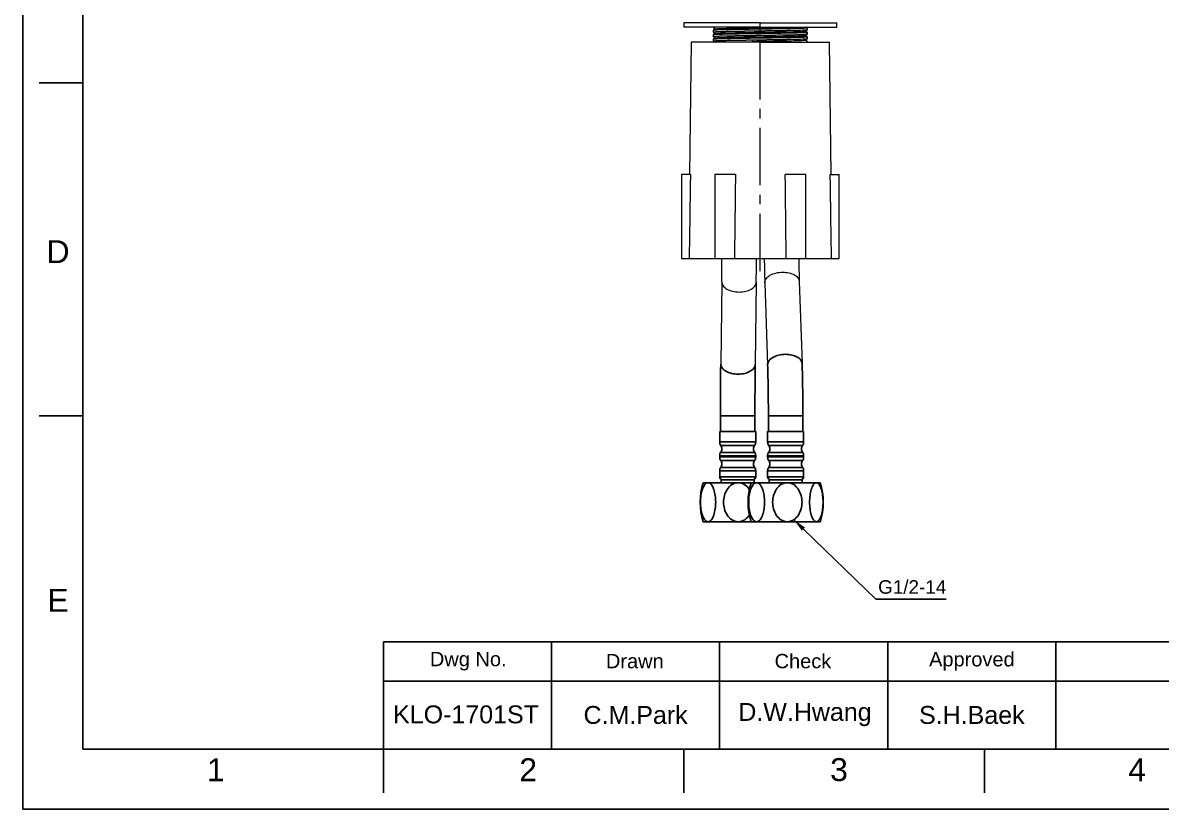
# Model space of a CAD drawing. Header units: millimetres. Extents: x 8809 to 9650, y -1874 to -1279.
# Drawn here: x 8808.9 to 9188.2, y -1873.7 to -1611.9 of the extents above; entities that cross this region are included whole.
import ezdxf

# ---------------------------------------------------------------- set-up
doc = ezdxf.new("R2010")
doc.units = ezdxf.units.MM
doc.linetypes.add('CENTER2', pattern=[28.575, 19.05, -3.175, 3.175, -3.175])
for name, color, linetype, lineweight in [('CENTER', 1, 'CENTER2', 15), ('DIM', 3, 'Continuous', 9), ('TEXT', 2, 'Continuous', 13)]:
    doc.layers.add(name, color=color, linetype=linetype, lineweight=lineweight)
doc.layers.add('FORM', color=7, linetype='Continuous')
doc.styles.get("Standard").update_dxf_attribs({"font": 'arial.ttf'})
doc.dimstyles.new('사본 ISO-25', dxfattribs={"dimtxt": 4, "dimasz": 4, "dimexe": 1.25, "dimexo": 0.625, "dimgap": 1.5, "dimtad": 1, "dimtih": 1, "dimtoh": 1, "dimdec": 1, "dimzin": 9, "dimdsep": 46, "dimtxsty": 'Standard', "dimcen": 2.5, "dimclrd": 3, "dimclre": 3, "dimclrt": 4, "dimadec": 0, "dimazin": 0, "dimtfac": 1, "dimtdec": 1, "dimtmove": 0, "dimatfit": 3, "dimfxl": 1, "dimarcsym": 0})

msp = doc.modelspace()

# ---------------------------------------------------------------- linework, layer by layer
at = {"linetype": 'Continuous', "lineweight": 18, "extrusion": (0, 1, 0)}
for p, q in [((9029.13, -1611.86), (9029.13, -1613.36)), ((9054.63, -1611.86), (9029.13, -1611.86)), ((9054.63, -1611.86), (9080.13, -1611.86)), ((9080.13, -1613.36), (9080.13, -1611.86)), ((9054.63, -1613.36), (9029.13, -1613.36)), ((9038.88, -1613.36), (9038.88, -1613.39)), ((9038.88, -1613.39), (9038.88, -1613.39)), ((9038.88, -1614.36), (9038.88, -1614.89)), ((9054.63, -1613.36), (9080.13, -1613.36)), ((9070.38, -1614.14), (9070.38, -1613.61)), ((9070.38, -1615.64), (9070.38, -1615.11)), ((9031.63, -1618.36), (9031.02, -1662.36)), ((9054.63, -1618.36), (9031.63, -1618.36)), ((9038.88, -1615.86), (9038.88, -1616.39)), ((9038.88, -1617.36), (9038.88, -1617.89)), ((9054.63, -1618.36), (9077.63, -1618.36)), ((9070.38, -1617.14), (9070.38, -1616.61)), ((9070.38, -1618.36), (9070.38, -1618.11)), ((9078.24, -1662.36), (9077.63, -1618.36)), ((9028.38, -1662.36), (9028.38, -1690.36)), ((9031.33, -1662.36), (9028.38, -1662.36)), ((9039.5, -1662.36), (9039.5, -1690.36)), ((9046.32, -1662.36), (9039.5, -1662.36)), ((9069.75, -1662.36), (9062.93, -1662.36)), ((9069.75, -1690.36), (9069.75, -1662.36)), ((9077.92, -1662.36), (9080.88, -1662.36)), ((9080.88, -1690.36), (9080.88, -1662.36))]:
    msp.add_line(p, q, dxfattribs=at)
at = {"linetype": 'Continuous', "lineweight": 18}
for p, q in [((9028.38, -1690.36), (9080.88, -1690.36)), ((9041.76, -1698.13), (9041.43, -1725.48)), ((9053.26, -1698.27), (9052.93, -1725.62)), ((9056.12, -1698.4), (9057.05, -1725.74)), ((9067.61, -1698.01), (9068.54, -1725.35))]:
    msp.add_line(p, q, dxfattribs=at)
at = {"lineweight": -3}
for p, q in [((9041.33, -1742.76), (9052.83, -1742.76)), ((9041.33, -1742.76), (9041.33, -1747.99)), ((9052.83, -1742.76), (9052.83, -1747.99)), ((9057.31, -1742.76), (9068.81, -1742.76)), ((9057.31, -1742.76), (9057.31, -1747.99)), ((9068.81, -1742.76), (9068.81, -1747.99)), ((9041.08, -1747.99), (9053.08, -1747.99)), ((9041.08, -1747.99), (9041.08, -1751.43)), ((9053.08, -1747.99), (9053.08, -1751.43)), ((9057.06, -1747.99), (9069.06, -1747.99)), ((9057.06, -1747.99), (9057.06, -1751.43)), ((9069.06, -1747.99), (9069.06, -1751.43)), ((9053.08, -1751.43), (9041.08, -1751.43)), ((9069.06, -1751.43), (9057.06, -1751.43)), ((9041.08, -1756.05), (9053.08, -1756.05)), ((9041.08, -1756.05), (9041.08, -1756.43)), ((9052.71, -1752.6), (9041.46, -1752.6)), ((9041.46, -1754.89), (9052.71, -1754.89)), ((9053.08, -1756.05), (9053.08, -1756.43)), ((9057.06, -1756.05), (9069.06, -1756.05)), ((9057.06, -1756.05), (9057.06, -1756.43)), ((9068.69, -1752.6), (9057.44, -1752.6)), ((9057.44, -1754.89), (9068.69, -1754.89)), ((9069.06, -1756.05), (9069.06, -1756.43)), ((9053.08, -1756.43), (9041.08, -1756.43)), ((9052.71, -1757.6), (9041.46, -1757.6)), ((9041.46, -1759.89), (9052.71, -1759.89)), ((9069.06, -1756.43), (9057.06, -1756.43)), ((9068.69, -1757.6), (9057.44, -1757.6)), ((9057.44, -1759.89), (9068.69, -1759.89)), ((9041.08, -1761.05), (9053.08, -1761.05)), ((9041.08, -1761.05), (9041.08, -1762.99)), ((9053.08, -1762.99), (9041.08, -1762.99)), ((9053.08, -1761.05), (9053.08, -1762.99)), ((9057.06, -1761.05), (9069.06, -1761.05)), ((9057.06, -1761.05), (9057.06, -1762.99)), ((9069.06, -1762.99), (9057.06, -1762.99)), ((9069.06, -1761.05), (9069.06, -1762.99)), ((9035.58, -1764.99), (9074.56, -1764.99)), ((9041.58, -1763.99), (9052.58, -1763.99)), ((9041.58, -1763.99), (9041.58, -1764.99)), ((9052.58, -1763.99), (9052.58, -1764.99)), ((9057.56, -1763.99), (9068.56, -1763.99)), ((9057.56, -1763.99), (9057.56, -1764.99)), ((9068.56, -1763.99), (9068.56, -1764.99)), ((9074.56, -1777.99), (9035.58, -1777.99))]:
    msp.add_line(p, q, dxfattribs=at)
at = {"linetype": 'Continuous', "lineweight": 18}
for centre, radius, start, end in [((7773.62, -1683.24), 1268.23, 359.32714, 359.67842), ((7771.4, -1683.22), 1281.95, 359.3272, 359.681), ((9517.56, -1683.19), 461.69, 180.8884, 181.8869), ((9515.34, -1683.25), 447.97, 180.9086, 181.8873)]:
    msp.add_arc(centre, radius, start, end, dxfattribs=at)
at = {"lineweight": -3}
for centre, radius, start, end in [((10432.03, -1741.71), 1390.7, 179.33118, 180.043), ((10432.17, -1741.71), 1379.34, 179.33143, 180.04331), ((9043.08, -1751.43), 2, 180, 215.6591), ((9051.08, -1751.43), 2, 324.3409, 0), ((9059.06, -1751.43), 2, 180, 215.6591), ((9067.06, -1751.43), 2, 324.3409, 0), ((9043.08, -1756.05), 2, 144.3409, 180), ((9039.83, -1753.76), 2, 0.59, 35.6591), ((9039.83, -1753.72), 2, 324.3409, 359.41), ((9054.33, -1753.76), 2, 144.3409, 179.41), ((9054.33, -1753.72), 2, 180.59, 215.6591), ((9051.08, -1756.05), 2, 0, 35.6591), ((9059.06, -1756.05), 2, 144.3409, 180), ((9055.81, -1753.76), 2, 0.59, 35.6591), ((9055.81, -1753.72), 2, 324.3409, 359.41), ((9070.31, -1753.76), 2, 144.3409, 179.41), ((9070.31, -1753.72), 2, 180.59, 215.6591), ((9067.06, -1756.05), 2, 0, 35.6591), ((9043.08, -1756.43), 2, 180, 215.6591), ((9043.08, -1761.05), 2, 144.3409, 180), ((9039.83, -1758.76), 2, 0.59, 35.6591), ((9039.83, -1758.72), 2, 324.3409, 359.41), ((9054.33, -1758.76), 2, 144.3409, 179.41), ((9054.33, -1758.72), 2, 180.59, 215.6591), ((9051.08, -1756.43), 2, 324.3409, 0), ((9051.08, -1761.05), 2, 0, 35.6591), ((9059.06, -1756.43), 2, 180, 215.6591), ((9059.06, -1761.05), 2, 144.3409, 180), ((9055.81, -1758.76), 2, 0.59, 35.6591), ((9055.81, -1758.72), 2, 324.3409, 359.41), ((9070.31, -1758.76), 2, 144.3409, 179.41), ((9070.31, -1758.72), 2, 180.59, 215.6591), ((9067.06, -1756.43), 2, 324.3409, 0), ((9067.06, -1761.05), 2, 0, 35.6591), ((9042.08, -1762.99), 1, 180, 270), ((9052.08, -1762.99), 1, 270, 0), ((9058.06, -1762.99), 1, 180, 270), ((9068.06, -1762.99), 1, 270, 0), ((9056.21, -1771.49), 21.63, 162.5077, 197.4923), ((9072.19, -1771.49), 21.63, 162.5077, 197.4923), ((9053.94, -1771.49), 21.63, 342.5077, 17.4923)]:
    msp.add_arc(centre, radius, start, end, dxfattribs=at)
at = {"linetype": 'Continuous', "lineweight": 18}
for points, degree in [([(9038.88, -1613.39), (9039.29, -1613.63), (9039.71, -1613.87)], 2), ([(9039.72, -1613.86), (9039.3, -1614.11), (9038.88, -1614.35)], 2), ([(9038.88, -1614.89), (9039.29, -1615.13), (9039.71, -1615.37)], 2), ([(9039.72, -1615.36), (9039.3, -1615.61), (9038.88, -1615.85)], 2), ([(9069.53, -1614.63), (9069.96, -1614.38), (9070.38, -1614.14)], 2), ([(9069.53, -1616.13), (9069.96, -1615.88), (9070.38, -1615.64)], 2), ([(9070.38, -1615.1), (9069.96, -1614.86), (9069.54, -1614.62)], 2), ([(9070.38, -1613.6), (9070.16, -1613.48), (9069.95, -1613.36)], 2), ([(9038.88, -1616.39), (9039.29, -1616.63), (9039.71, -1616.87)], 2), ([(9039.72, -1616.86), (9039.3, -1617.11), (9038.88, -1617.35)], 2), ([(9038.88, -1617.89), (9039.29, -1618.13), (9039.71, -1618.37)], 2), ([(9069.53, -1617.63), (9069.95, -1617.38), (9070.38, -1617.14)], 2), ([(9070.38, -1616.6), (9069.96, -1616.36), (9069.54, -1616.12)], 2), ([(9070.38, -1618.1), (9069.96, -1617.86), (9069.54, -1617.62)], 2), ([(9031.33, -1662.36), (9031.28, -1665.69), (9031.19, -1672.22), (9031.05, -1681.52), (9030.96, -1687.46), (9030.92, -1690.36)], 3), ([(9046.32, -1662.36), (9046.29, -1665.69), (9046.22, -1672.22), (9046.11, -1681.52), (9046.03, -1687.46), (9046, -1690.36)], 3), ([(9063.26, -1690.36), (9063.22, -1687.46), (9063.15, -1681.52), (9063.04, -1672.22), (9062.97, -1665.7), (9062.93, -1662.36)], 3), ([(9078.34, -1690.36), (9078.29, -1687.46), (9078.2, -1681.52), (9078.07, -1672.22), (9077.97, -1665.7), (9077.92, -1662.36)], 3)]:
    msp.add_open_spline(points, degree=degree, dxfattribs=at)
for points, knots in [([(9054.63, -1613.98), (9054.11, -1613.99), (9053.59, -1614), (9052.81, -1614.01), (9052.56, -1614.01), (9052.17, -1614.02), (9052.04, -1614.02), (9051.79, -1614.02), (9051.66, -1614.03), (9051.03, -1614.04), (9050.53, -1614.04), (9049.54, -1614.06), (9049.06, -1614.07), (9048.35, -1614.08), (9048.11, -1614.08), (9047.76, -1614.09), (9047.64, -1614.09), (9047.41, -1614.09), (9047.29, -1614.1), (9046.72, -1614.11), (9046.28, -1614.11), (9045.43, -1614.13), (9045.02, -1614.14), (9044.23, -1614.15), (9043.84, -1614.16), (9043.43, -1614.17), (9043.39, -1614.17), (9043.3, -1614.17), (9043.16, -1614.17), (9042.85, -1614.18), (9042.6, -1614.19), (9042.11, -1614.2), (9041.81, -1614.21), (9041.24, -1614.22), (9040.97, -1614.23), (9040.67, -1614.24), (9040.61, -1614.24), (9040.49, -1614.25), (9040.44, -1614.25), (9040.27, -1614.25), (9040.17, -1614.26), (9039.87, -1614.27), (9039.7, -1614.28), (9039.4, -1614.29), (9039.28, -1614.3), (9039.13, -1614.31), (9039.08, -1614.32), (9039.03, -1614.32), (9039, -1614.33), (9038.98, -1614.33), (9038.96, -1614.33), (9038.96, -1614.33), (9038.9, -1614.34), (9038.88, -1614.35), (9038.88, -1614.35)], [0, 0, 0, 0, 0.062537, 0.062537, 0.093806, 0.093806, 0.10944, 0.10944, 0.125074, 0.125074, 0.187611, 0.187611, 0.250148, 0.250148, 0.281417, 0.281417, 0.297051, 0.297051, 0.312686, 0.312686, 0.375223, 0.375223, 0.43776, 0.43776, 0.500297, 0.500297, 0.508114, 0.508114, 0.515931, 0.531565, 0.562834, 0.562834, 0.625371, 0.625371, 0.687908, 0.687908, 0.703543, 0.703543, 0.719177, 0.719177, 0.750445, 0.750445, 0.812982, 0.812982, 0.87552, 0.87552, 0.906788, 0.906788, 0.922422, 0.93024, 0.93024, 0.938057, 0.938057, 1, 1, 1, 1]), ([(9038.88, -1614.89), (9038.88, -1614.89), (9038.88, -1614.89), (9038.88, -1614.88), (9038.9, -1614.87), (9039, -1614.85), (9039.08, -1614.85), (9039.21, -1614.84), (9039.23, -1614.84), (9039.29, -1614.83), (9039.32, -1614.83), (9039.42, -1614.82), (9039.48, -1614.82), (9039.71, -1614.81), (9040.06, -1614.79), (9040.5, -1614.78), (9040.86, -1614.76), (9040.99, -1614.76), (9041.19, -1614.76), (9041.25, -1614.75), (9041.36, -1614.75), (9041.39, -1614.75), (9041.46, -1614.75), (9041.79, -1614.74), (9042.13, -1614.73), (9042.78, -1614.71), (9043.13, -1614.71), (9043.85, -1614.69), (9044.24, -1614.68), (9044.74, -1614.67), (9044.84, -1614.67), (9045.04, -1614.67), (9045.35, -1614.66), (9045.67, -1614.66), (9046.31, -1614.64), (9047.19, -1614.63), (9048.12, -1614.61), (9048.83, -1614.6), (9049.07, -1614.6), (9049.38, -1614.59), (9049.44, -1614.59), (9049.56, -1614.59), (9049.63, -1614.59), (9049.81, -1614.58), (9049.93, -1614.58), (9050.55, -1614.57), (9051.05, -1614.57), (9052.06, -1614.55), (9052.57, -1614.54), (9053.59, -1614.53), (9054.11, -1614.52), (9054.63, -1614.51)], [0, 0, 0, 0, 0.000562, 0.000562, 0.063027, 0.063027, 0.125492, 0.125492, 0.141108, 0.141108, 0.156724, 0.156724, 0.187957, 0.187957, 0.250422, 0.312886, 0.312886, 0.344119, 0.344119, 0.359735, 0.359735, 0.367543, 0.367543, 0.375351, 0.437816, 0.437816, 0.500281, 0.500281, 0.562746, 0.562746, 0.578362, 0.578362, 0.593978, 0.625211, 0.625211, 0.687676, 0.750141, 0.750141, 0.781373, 0.781373, 0.789181, 0.789181, 0.796989, 0.796989, 0.812605, 0.812605, 0.87507, 0.87507, 0.937535, 0.937535, 1, 1, 1, 1]), ([(9054.63, -1615.48), (9054.11, -1615.49), (9053.59, -1615.5), (9052.81, -1615.51), (9052.56, -1615.51), (9052.17, -1615.52), (9052.04, -1615.52), (9051.79, -1615.52), (9051.66, -1615.53), (9051.03, -1615.54), (9050.03, -1615.55), (9049.06, -1615.57), (9048.35, -1615.58), (9048.11, -1615.58), (9047.76, -1615.59), (9047.64, -1615.59), (9047.41, -1615.59), (9047.29, -1615.6), (9046.72, -1615.61), (9046.28, -1615.61), (9045.43, -1615.63), (9045.02, -1615.64), (9044.23, -1615.65), (9043.84, -1615.66), (9043.43, -1615.67), (9043.39, -1615.67), (9043.3, -1615.67), (9043.16, -1615.68), (9042.85, -1615.68), (9042.6, -1615.69), (9042.11, -1615.7), (9041.81, -1615.71), (9041.24, -1615.72), (9040.97, -1615.73), (9040.67, -1615.74), (9040.61, -1615.74), (9040.49, -1615.75), (9040.44, -1615.75), (9040.27, -1615.75), (9040.17, -1615.76), (9039.87, -1615.77), (9039.7, -1615.78), (9039.4, -1615.79), (9039.28, -1615.8), (9039.13, -1615.81), (9039.08, -1615.82), (9039.03, -1615.82), (9039, -1615.82), (9038.98, -1615.83), (9038.96, -1615.83), (9038.96, -1615.83), (9038.9, -1615.84), (9038.88, -1615.85), (9038.88, -1615.86)], [0, 0, 0, 0, 0.062535, 0.062535, 0.093803, 0.093803, 0.109437, 0.109437, 0.125071, 0.125071, 0.187606, 0.250141, 0.250141, 0.281409, 0.281409, 0.297042, 0.297042, 0.312676, 0.312676, 0.375212, 0.375212, 0.437747, 0.437747, 0.500282, 0.500282, 0.508099, 0.508099, 0.515916, 0.53155, 0.562817, 0.562817, 0.625353, 0.625353, 0.687888, 0.687888, 0.703522, 0.703522, 0.719155, 0.719155, 0.750423, 0.750423, 0.812958, 0.812958, 0.875494, 0.875494, 0.906761, 0.906761, 0.922395, 0.930212, 0.930212, 0.938029, 0.938029, 1, 1, 1, 1]), ([(9039.72, -1613.86), (9039.77, -1613.83), (9040.64, -1613.77), (9044.14, -1613.68), (9049.44, -1613.58), (9055.59, -1613.48), (9060.15, -1613.41), (9062.4, -1613.36), (9062.88, -1613.36)], [0, 0, 0, 0, 0.179862, 0.37132, 0.562779, 0.754237, 0.945695, 1, 1, 1, 1]), ([(9039.72, -1615.36), (9039.74, -1615.35), (9040, -1615.31), (9041.75, -1615.23), (9046.1, -1615.14), (9051.86, -1615.04), (9058.07, -1614.94), (9063.71, -1614.84), (9067.87, -1614.75), (9069.34, -1614.67), (9069.52, -1614.63), (9069.53, -1614.63)], [0, 0, 0, 0, 0.044715, 0.176829, 0.308943, 0.441057, 0.573171, 0.705285, 0.837399, 0.969513, 1, 1, 1, 1]), ([(9070.38, -1613.61), (9070.38, -1613.61), (9070.38, -1613.61), (9070.38, -1613.61), (9070.35, -1613.62), (9070.25, -1613.64), (9070.17, -1613.64), (9070.05, -1613.65), (9070.02, -1613.66), (9069.96, -1613.66), (9069.93, -1613.66), (9069.84, -1613.67), (9069.77, -1613.67), (9069.55, -1613.68), (9069.2, -1613.7), (9068.76, -1613.72), (9068.4, -1613.73), (9068.27, -1613.73), (9068.07, -1613.74), (9068, -1613.74), (9067.9, -1613.74), (9067.86, -1613.74), (9067.79, -1613.74), (9067.47, -1613.75), (9067.12, -1613.76), (9066.47, -1613.78), (9066.13, -1613.78), (9065.4, -1613.8), (9065.02, -1613.81), (9064.52, -1613.82), (9064.42, -1613.82), (9064.21, -1613.82), (9063.9, -1613.83), (9063.59, -1613.84), (9062.94, -1613.85), (9062.5, -1613.86), (9061.6, -1613.87), (9061.13, -1613.88), (9060.42, -1613.89), (9060.18, -1613.89), (9059.87, -1613.9), (9059.81, -1613.9), (9059.69, -1613.9), (9059.63, -1613.9), (9059.44, -1613.91), (9059.32, -1613.91), (9058.7, -1613.92), (9058.2, -1613.93), (9057.19, -1613.94), (9056.69, -1613.95), (9055.66, -1613.96), (9055.15, -1613.97), (9054.63, -1613.98)], [0, 0, 0, 0, 0.000561, 0.000561, 0.063026, 0.063026, 0.125491, 0.125491, 0.141107, 0.141107, 0.156723, 0.156723, 0.187956, 0.187956, 0.250421, 0.312886, 0.312886, 0.344118, 0.344118, 0.359734, 0.359734, 0.367543, 0.367543, 0.375351, 0.437816, 0.437816, 0.500281, 0.500281, 0.562746, 0.562746, 0.578362, 0.578362, 0.593978, 0.62521, 0.62521, 0.687675, 0.687675, 0.75014, 0.75014, 0.781373, 0.781373, 0.789181, 0.789181, 0.796989, 0.796989, 0.812605, 0.812605, 0.87507, 0.87507, 0.937535, 0.937535, 1, 1, 1, 1]), ([(9054.63, -1614.51), (9055.15, -1614.5), (9055.67, -1614.49), (9056.44, -1614.48), (9056.7, -1614.48), (9057.08, -1614.47), (9057.21, -1614.47), (9057.47, -1614.47), (9057.59, -1614.47), (9058.23, -1614.46), (9058.73, -1614.45), (9059.71, -1614.43), (9060.19, -1614.42), (9060.91, -1614.41), (9061.15, -1614.41), (9061.5, -1614.4), (9061.61, -1614.4), (9061.85, -1614.4), (9061.96, -1614.39), (9062.53, -1614.39), (9062.97, -1614.38), (9063.82, -1614.36), (9064.23, -1614.35), (9065.03, -1614.34), (9065.41, -1614.33), (9065.82, -1614.32), (9065.87, -1614.32), (9065.96, -1614.32), (9066.09, -1614.32), (9066.4, -1614.31), (9066.65, -1614.3), (9067.14, -1614.29), (9067.45, -1614.28), (9068.02, -1614.27), (9068.28, -1614.26), (9068.58, -1614.25), (9068.64, -1614.25), (9068.76, -1614.25), (9068.82, -1614.24), (9068.98, -1614.24), (9069.09, -1614.23), (9069.38, -1614.22), (9069.56, -1614.21), (9069.85, -1614.2), (9069.98, -1614.19), (9070.13, -1614.18), (9070.17, -1614.17), (9070.23, -1614.17), (9070.25, -1614.17), (9070.28, -1614.16), (9070.29, -1614.16), (9070.3, -1614.16), (9070.35, -1614.15), (9070.38, -1614.14), (9070.38, -1614.14)], [0, 0, 0, 0, 0.062535, 0.062535, 0.093803, 0.093803, 0.109436, 0.109436, 0.12507, 0.12507, 0.187605, 0.187605, 0.25014, 0.25014, 0.281408, 0.281408, 0.297042, 0.297042, 0.312676, 0.312676, 0.375211, 0.375211, 0.437746, 0.437746, 0.500281, 0.500281, 0.508098, 0.508098, 0.515915, 0.531549, 0.562816, 0.562816, 0.625351, 0.625351, 0.687886, 0.687886, 0.70352, 0.70352, 0.719154, 0.719154, 0.750421, 0.750421, 0.812957, 0.812957, 0.875492, 0.875492, 0.906759, 0.906759, 0.922393, 0.93021, 0.93021, 0.938027, 0.938027, 1, 1, 1, 1]), ([(9070.38, -1615.11), (9070.38, -1615.11), (9070.38, -1615.11), (9070.38, -1615.11), (9070.35, -1615.12), (9070.25, -1615.14), (9070.17, -1615.14), (9070.05, -1615.15), (9070.02, -1615.16), (9069.96, -1615.16), (9069.93, -1615.16), (9069.84, -1615.17), (9069.77, -1615.17), (9069.55, -1615.18), (9069.2, -1615.2), (9068.76, -1615.21), (9068.4, -1615.23), (9068.27, -1615.23), (9068.07, -1615.24), (9068, -1615.24), (9067.9, -1615.24), (9067.86, -1615.24), (9067.79, -1615.24), (9067.47, -1615.25), (9067.12, -1615.26), (9066.47, -1615.28), (9066.13, -1615.29), (9065.4, -1615.3), (9065.02, -1615.31), (9064.52, -1615.32), (9064.42, -1615.32), (9064.21, -1615.32), (9064.11, -1615.33), (9063.8, -1615.33), (9063.59, -1615.34), (9062.94, -1615.35), (9062.06, -1615.36), (9061.13, -1615.38), (9060.42, -1615.39), (9060.18, -1615.39), (9059.87, -1615.4), (9059.81, -1615.4), (9059.69, -1615.4), (9059.63, -1615.4), (9059.44, -1615.41), (9059.32, -1615.41), (9058.7, -1615.42), (9058.2, -1615.43), (9057.19, -1615.44), (9056.69, -1615.45), (9055.66, -1615.46), (9055.15, -1615.47), (9054.63, -1615.48)], [0, 0, 0, 0, 0.000562, 0.000562, 0.063027, 0.063027, 0.125492, 0.125492, 0.141108, 0.141108, 0.156724, 0.156724, 0.187957, 0.187957, 0.250421, 0.312886, 0.312886, 0.344119, 0.344119, 0.359735, 0.359735, 0.367543, 0.367543, 0.375351, 0.437816, 0.437816, 0.500281, 0.500281, 0.562746, 0.562746, 0.578362, 0.578362, 0.593978, 0.593978, 0.625211, 0.625211, 0.687676, 0.75014, 0.75014, 0.781373, 0.781373, 0.789181, 0.789181, 0.796989, 0.796989, 0.812605, 0.812605, 0.87507, 0.87507, 0.937535, 0.937535, 1, 1, 1, 1]), ([(9054.63, -1616.01), (9055.15, -1616), (9055.67, -1616), (9056.44, -1615.98), (9056.7, -1615.98), (9057.08, -1615.97), (9057.21, -1615.97), (9057.47, -1615.97), (9057.59, -1615.97), (9058.23, -1615.96), (9059.23, -1615.94), (9060.19, -1615.92), (9060.91, -1615.91), (9061.15, -1615.91), (9061.5, -1615.9), (9061.61, -1615.9), (9061.85, -1615.9), (9061.96, -1615.9), (9062.53, -1615.89), (9062.97, -1615.88), (9063.82, -1615.86), (9064.23, -1615.85), (9065.03, -1615.84), (9065.41, -1615.83), (9065.82, -1615.82), (9065.87, -1615.82), (9065.96, -1615.82), (9066.09, -1615.82), (9066.4, -1615.81), (9066.65, -1615.8), (9067.14, -1615.79), (9067.45, -1615.78), (9068.02, -1615.77), (9068.28, -1615.76), (9068.58, -1615.75), (9068.64, -1615.75), (9068.76, -1615.74), (9068.82, -1615.74), (9068.98, -1615.74), (9069.09, -1615.73), (9069.38, -1615.72), (9069.56, -1615.71), (9069.85, -1615.7), (9069.98, -1615.69), (9070.13, -1615.68), (9070.17, -1615.67), (9070.23, -1615.67), (9070.25, -1615.67), (9070.28, -1615.66), (9070.29, -1615.66), (9070.3, -1615.66), (9070.35, -1615.65), (9070.38, -1615.64), (9070.38, -1615.64)], [0, 0, 0, 0, 0.062537, 0.062537, 0.093806, 0.093806, 0.10944, 0.10944, 0.125074, 0.125074, 0.187611, 0.250149, 0.250149, 0.281417, 0.281417, 0.297051, 0.297051, 0.312686, 0.312686, 0.375223, 0.375223, 0.43776, 0.43776, 0.500297, 0.500297, 0.508114, 0.508114, 0.515931, 0.531566, 0.562834, 0.562834, 0.625371, 0.625371, 0.687908, 0.687908, 0.703543, 0.703543, 0.719177, 0.719177, 0.750446, 0.750446, 0.812983, 0.812983, 0.87552, 0.87552, 0.906788, 0.906788, 0.922423, 0.93024, 0.93024, 0.938057, 0.938057, 1, 1, 1, 1]), ([(9038.88, -1616.39), (9038.88, -1616.39), (9038.88, -1616.39), (9038.88, -1616.38), (9038.9, -1616.37), (9039, -1616.35), (9039.08, -1616.35), (9039.21, -1616.34), (9039.23, -1616.33), (9039.29, -1616.33), (9039.32, -1616.33), (9039.42, -1616.32), (9039.48, -1616.32), (9039.71, -1616.31), (9039.88, -1616.3), (9040.28, -1616.28), (9040.5, -1616.28), (9040.86, -1616.26), (9040.99, -1616.26), (9041.19, -1616.25), (9041.25, -1616.25), (9041.36, -1616.25), (9041.39, -1616.25), (9041.46, -1616.25), (9041.79, -1616.24), (9042.13, -1616.23), (9042.78, -1616.21), (9043.13, -1616.21), (9043.85, -1616.19), (9044.24, -1616.18), (9044.74, -1616.17), (9044.84, -1616.17), (9045.04, -1616.17), (9045.35, -1616.16), (9045.67, -1616.15), (9046.31, -1616.14), (9046.75, -1616.14), (9047.66, -1616.12), (9048.12, -1616.11), (9048.83, -1616.1), (9049.07, -1616.1), (9049.38, -1616.09), (9049.44, -1616.09), (9049.56, -1616.09), (9049.63, -1616.09), (9049.81, -1616.08), (9049.93, -1616.08), (9050.55, -1616.07), (9051.05, -1616.07), (9052.06, -1616.05), (9052.57, -1616.04), (9053.59, -1616.03), (9054.11, -1616.02), (9054.63, -1616.01)], [0, 0, 0, 0, 0.000563, 0.000563, 0.063028, 0.063028, 0.125493, 0.125493, 0.141109, 0.141109, 0.156725, 0.156725, 0.187958, 0.187958, 0.250422, 0.250422, 0.312887, 0.312887, 0.34412, 0.34412, 0.359736, 0.359736, 0.367544, 0.367544, 0.375352, 0.437817, 0.437817, 0.500282, 0.500282, 0.562746, 0.562746, 0.578363, 0.578363, 0.593979, 0.625211, 0.625211, 0.687676, 0.687676, 0.750141, 0.750141, 0.781373, 0.781373, 0.789181, 0.789181, 0.796989, 0.796989, 0.812606, 0.812606, 0.87507, 0.87507, 0.937535, 0.937535, 1, 1, 1, 1]), ([(9054.63, -1616.98), (9054.11, -1616.99), (9053.59, -1617), (9052.81, -1617.01), (9052.56, -1617.01), (9052.17, -1617.02), (9052.04, -1617.02), (9051.79, -1617.02), (9051.66, -1617.03), (9051.03, -1617.04), (9050.03, -1617.05), (9049.06, -1617.07), (9048.35, -1617.08), (9048.11, -1617.08), (9047.76, -1617.09), (9047.64, -1617.09), (9047.41, -1617.09), (9047.29, -1617.1), (9046.72, -1617.11), (9046.28, -1617.11), (9045.43, -1617.13), (9045.02, -1617.14), (9044.23, -1617.15), (9043.84, -1617.16), (9043.43, -1617.17), (9043.39, -1617.17), (9043.3, -1617.17), (9043.16, -1617.17), (9043.03, -1617.18), (9042.77, -1617.18), (9042.6, -1617.19), (9042.11, -1617.2), (9041.81, -1617.21), (9041.24, -1617.22), (9040.97, -1617.23), (9040.67, -1617.24), (9040.61, -1617.24), (9040.49, -1617.25), (9040.44, -1617.25), (9040.27, -1617.25), (9040.17, -1617.26), (9039.87, -1617.27), (9039.7, -1617.28), (9039.4, -1617.29), (9039.28, -1617.3), (9039.13, -1617.31), (9039.08, -1617.32), (9039.03, -1617.32), (9039, -1617.33), (9038.98, -1617.33), (9038.96, -1617.33), (9038.96, -1617.33), (9038.9, -1617.34), (9038.88, -1617.35), (9038.88, -1617.36)], [0, 0, 0, 0, 0.062537, 0.062537, 0.093806, 0.093806, 0.10944, 0.10944, 0.125074, 0.125074, 0.187611, 0.250148, 0.250148, 0.281417, 0.281417, 0.297051, 0.297051, 0.312685, 0.312685, 0.375223, 0.375223, 0.43776, 0.43776, 0.500297, 0.500297, 0.508114, 0.508114, 0.515931, 0.531565, 0.531565, 0.562834, 0.562834, 0.625371, 0.625371, 0.687908, 0.687908, 0.703542, 0.703542, 0.719177, 0.719177, 0.750445, 0.750445, 0.812982, 0.812982, 0.875519, 0.875519, 0.906788, 0.906788, 0.922422, 0.930239, 0.930239, 0.938056, 0.938056, 1, 1, 1, 1]), ([(9038.88, -1617.89), (9038.88, -1617.89), (9038.88, -1617.88), (9038.88, -1617.88), (9038.91, -1617.87), (9039.01, -1617.85), (9039.08, -1617.85), (9039.2, -1617.84), (9039.24, -1617.83), (9039.28, -1617.83), (9039.31, -1617.83), (9039.32, -1617.83), (9039.39, -1617.82), (9039.46, -1617.82), (9039.67, -1617.81), (9039.83, -1617.8), (9040.19, -1617.79), (9040.39, -1617.78), (9040.83, -1617.77), (9041.07, -1617.76), (9041.37, -1617.75), (9041.4, -1617.75), (9041.47, -1617.75), (9041.57, -1617.74), (9041.81, -1617.74), (9042.03, -1617.73), (9042.48, -1617.72), (9043.11, -1617.71), (9043.8, -1617.69), (9044.35, -1617.68), (9044.54, -1617.68), (9044.78, -1617.67), (9044.83, -1617.67), (9044.92, -1617.67), (9044.97, -1617.67), (9045.12, -1617.67), (9045.21, -1617.66), (9045.71, -1617.65), (9046.11, -1617.65), (9046.95, -1617.63), (9047.37, -1617.62), (9048.25, -1617.61), (9048.7, -1617.6), (9049.27, -1617.59), (9049.39, -1617.59), (9049.56, -1617.59), (9049.62, -1617.59), (9049.74, -1617.59), (9050.03, -1617.58), (9050.32, -1617.58), (9051.04, -1617.57), (9051.52, -1617.56), (9052, -1617.55)], [0, 0, 0, 0, 0.00682, 0.00682, 0.073032, 0.073032, 0.139244, 0.139244, 0.155797, 0.164074, 0.164074, 0.17235, 0.17235, 0.205456, 0.205456, 0.271668, 0.271668, 0.33788, 0.33788, 0.404092, 0.404092, 0.412369, 0.412369, 0.420645, 0.437198, 0.470304, 0.470304, 0.536516, 0.602728, 0.602728, 0.635834, 0.635834, 0.644111, 0.644111, 0.652387, 0.652387, 0.66894, 0.66894, 0.735152, 0.735152, 0.801364, 0.801364, 0.867576, 0.867576, 0.884129, 0.884129, 0.892406, 0.892406, 0.900682, 0.933788, 0.933788, 1, 1, 1, 1]), ([(9039.72, -1616.86), (9039.76, -1616.84), (9040.39, -1616.78), (9043.28, -1616.69), (9048.3, -1616.6), (9054.36, -1616.5), (9060.46, -1616.4), (9065.61, -1616.3), (9068.76, -1616.21), (9069.49, -1616.15), (9069.53, -1616.13)], [0, 0, 0, 0, 0.097903, 0.229966, 0.36203, 0.494094, 0.626157, 0.758221, 0.890285, 1, 1, 1, 1]), ([(9052, -1617.55), (9052.44, -1617.54), (9052.87, -1617.54), (9053.53, -1617.53), (9053.75, -1617.52), (9054.19, -1617.52), (9054.41, -1617.51), (9054.63, -1617.51)], [0, 0, 0, 0, 0.5, 0.5, 0.75, 0.75, 1, 1, 1, 1]), ([(9052.14, -1618.04), (9053.68, -1618.01), (9057.31, -1617.95), (9062.7, -1617.86), (9067.2, -1617.77), (9069.18, -1617.69), (9069.51, -1617.64), (9069.53, -1617.63)], [0, 0, 0, 0, 0.183269, 0.421529, 0.659788, 0.898047, 1, 1, 1, 1]), ([(9070.38, -1616.61), (9070.38, -1616.61), (9070.38, -1616.61), (9070.38, -1616.61), (9070.35, -1616.62), (9070.25, -1616.64), (9070.17, -1616.64), (9070.05, -1616.65), (9070.02, -1616.66), (9069.96, -1616.66), (9069.93, -1616.66), (9069.84, -1616.67), (9069.77, -1616.67), (9069.55, -1616.68), (9069.37, -1616.69), (9068.98, -1616.71), (9068.76, -1616.71), (9068.4, -1616.73), (9068.27, -1616.73), (9068.07, -1616.74), (9068, -1616.74), (9067.9, -1616.74), (9067.86, -1616.74), (9067.79, -1616.74), (9067.47, -1616.75), (9067.12, -1616.76), (9066.47, -1616.78), (9066.13, -1616.78), (9065.4, -1616.8), (9065.02, -1616.81), (9064.52, -1616.82), (9064.42, -1616.82), (9064.21, -1616.82), (9063.9, -1616.83), (9063.59, -1616.84), (9062.94, -1616.85), (9062.06, -1616.86), (9061.13, -1616.88), (9060.42, -1616.89), (9060.18, -1616.89), (9059.87, -1616.9), (9059.81, -1616.9), (9059.69, -1616.9), (9059.63, -1616.9), (9059.44, -1616.91), (9059.32, -1616.91), (9058.7, -1616.92), (9058.2, -1616.93), (9057.19, -1616.94), (9056.69, -1616.95), (9055.66, -1616.96), (9055.15, -1616.97), (9054.63, -1616.98)], [0, 0, 0, 0, 0.000593, 0.000593, 0.063056, 0.063056, 0.125519, 0.125519, 0.141135, 0.141135, 0.156751, 0.156751, 0.187982, 0.187982, 0.250445, 0.250445, 0.312908, 0.312908, 0.344139, 0.344139, 0.359755, 0.359755, 0.367563, 0.367563, 0.375371, 0.437834, 0.437834, 0.500297, 0.500297, 0.56276, 0.56276, 0.578375, 0.578375, 0.593991, 0.625223, 0.625223, 0.687685, 0.750148, 0.750148, 0.78138, 0.78138, 0.789188, 0.789188, 0.796996, 0.796996, 0.812611, 0.812611, 0.875074, 0.875074, 0.937537, 0.937537, 1, 1, 1, 1]), ([(9054.63, -1617.51), (9055.15, -1617.5), (9055.67, -1617.5), (9056.44, -1617.48), (9056.7, -1617.48), (9057.08, -1617.47), (9057.21, -1617.47), (9057.47, -1617.47), (9057.59, -1617.47), (9058.23, -1617.46), (9059.23, -1617.44), (9060.19, -1617.42), (9060.91, -1617.41), (9061.15, -1617.41), (9061.5, -1617.4), (9061.61, -1617.4), (9061.85, -1617.4), (9061.96, -1617.4), (9062.53, -1617.39), (9062.97, -1617.38), (9063.82, -1617.36), (9064.23, -1617.35), (9065.03, -1617.34), (9065.41, -1617.33), (9065.82, -1617.32), (9065.87, -1617.32), (9065.96, -1617.32), (9066.09, -1617.32), (9066.4, -1617.31), (9066.65, -1617.3), (9067.14, -1617.29), (9067.45, -1617.28), (9068.02, -1617.27), (9068.28, -1617.26), (9068.58, -1617.25), (9068.64, -1617.25), (9068.76, -1617.24), (9068.82, -1617.24), (9068.98, -1617.24), (9069.09, -1617.23), (9069.38, -1617.22), (9069.56, -1617.21), (9069.85, -1617.2), (9069.98, -1617.19), (9070.13, -1617.18), (9070.17, -1617.17), (9070.23, -1617.17), (9070.25, -1617.17), (9070.28, -1617.16), (9070.29, -1617.16), (9070.3, -1617.16), (9070.35, -1617.15), (9070.38, -1617.14), (9070.38, -1617.14)], [0, 0, 0, 0, 0.062535, 0.062535, 0.093803, 0.093803, 0.109437, 0.109437, 0.12507, 0.12507, 0.187605, 0.250141, 0.250141, 0.281408, 0.281408, 0.297042, 0.297042, 0.312676, 0.312676, 0.375211, 0.375211, 0.437746, 0.437746, 0.500281, 0.500281, 0.508098, 0.508098, 0.515915, 0.531549, 0.562816, 0.562816, 0.625352, 0.625352, 0.687887, 0.687887, 0.703521, 0.703521, 0.719154, 0.719154, 0.750422, 0.750422, 0.812957, 0.812957, 0.875492, 0.875492, 0.90676, 0.90676, 0.922394, 0.93021, 0.93021, 0.938027, 0.938027, 1, 1, 1, 1]), ([(9056.12, -1698.4), (9056.1, -1697.93), (9056.5, -1696.88), (9057.91, -1695.79), (9059.85, -1695.07), (9061.33, -1694.9), (9062.1, -1694.9)], [0, 0, 0, 0, 0.184443, 0.413679, 0.69289, 1, 1, 1, 1]), ([(9062.1, -1694.9), (9062.8, -1694.9), (9064.14, -1695.04), (9065.91, -1695.67), (9067.21, -1696.64), (9067.6, -1697.58), (9067.61, -1698.01)], [0, 0, 0, 0, 0.3088, 0.585268, 0.812996, 1, 1, 1, 1]), ([(9041.76, -1698.13), (9041.75, -1698.58), (9042.15, -1699.6), (9043.52, -1700.65), (9045.41, -1701.34), (9046.84, -1701.5), (9047.59, -1701.5)], [0, 0, 0, 0, 0.185308, 0.414015, 0.692301, 1, 1, 1, 1]), ([(9047.59, -1701.5), (9048.32, -1701.5), (9049.7, -1701.35), (9051.53, -1700.7), (9052.86, -1699.68), (9053.25, -1698.71), (9053.26, -1698.27)], [0, 0, 0, 0, 0.3083, 0.585609, 0.81378, 1, 1, 1, 1])]:
    msp.add_open_spline(points, degree=3, knots=knots, dxfattribs=at)
at = {"linetype": 'Continuous', "lineweight": 13}
msp.add_open_spline([(9052.14, -1618.04), (9052.09, -1617.87), (9052.05, -1617.71), (9052, -1617.55)], degree=3, dxfattribs=at)
at = {"lineweight": -3}
for points, knots in [([(9047.26, -1728.85), (9046.51, -1728.85), (9045.07, -1728.69), (9043.19, -1728), (9041.82, -1726.95), (9041.42, -1725.93), (9041.43, -1725.48)], [0, 0, 0, 0, 0.307699, 0.585985, 0.814692, 1, 1, 1, 1]), ([(9052.93, -1725.62), (9052.92, -1726.06), (9052.53, -1727.03), (9051.2, -1728.04), (9049.37, -1728.7), (9047.99, -1728.85), (9047.26, -1728.85)], [0, 0, 0, 0, 0.18622, 0.414391, 0.6917, 1, 1, 1, 1]), ([(9063.03, -1722.25), (9062.26, -1722.25), (9060.78, -1722.42), (9058.84, -1723.14), (9057.43, -1724.23), (9057.03, -1725.28), (9057.05, -1725.74)], [0, 0, 0, 0, 0.30711, 0.586321, 0.815557, 1, 1, 1, 1]), ([(9057.05, -1725.74), (9057.09, -1727.04), (9057.25, -1732.71), (9057.31, -1738.38), (9057.31, -1742.76)], [0, 0, 0, 0, 0.2284, 1, 1, 1, 1]), ([(9068.54, -1725.35), (9068.53, -1724.93), (9068.14, -1723.99), (9066.84, -1723.01), (9065.07, -1722.39), (9063.73, -1722.25), (9063.03, -1722.25)], [0, 0, 0, 0, 0.187004, 0.414732, 0.6912, 1, 1, 1, 1]), ([(9068.54, -1725.35), (9068.59, -1726.68), (9068.75, -1732.48), (9068.81, -1738.29), (9068.81, -1742.76)], [0, 0, 0, 0, 0.22949, 1, 1, 1, 1]), ([(9034.7, -1771.49), (9034.7, -1770.75), (9034.8, -1769.31), (9035.17, -1767.59), (9035.66, -1766.38), (9036.16, -1765.51), (9036.8, -1764.99), (9037.23, -1764.99)], [0, 0, 0, 0, 0.301519, 0.585419, 0.713806, 0.827791, 1, 1, 1, 1]), ([(9037.23, -1764.99), (9037.65, -1764.99), (9038.29, -1765.51), (9038.8, -1766.38), (9039.29, -1767.59), (9039.65, -1769.31), (9039.75, -1770.75), (9039.75, -1771.49)], [0, 0, 0, 0, 0.172211, 0.286185, 0.414574, 0.69849, 1, 1, 1, 1]), ([(9042.38, -1771.49), (9042.38, -1770.75), (9042.58, -1769.25), (9043.49, -1767.17), (9045.04, -1765.49), (9046.54, -1764.99), (9047.28, -1764.99)], [0, 0, 0, 0, 0.250945, 0.501572, 0.751539, 1, 1, 1, 1]), ([(9047.28, -1764.99), (9048.04, -1764.99), (9049.58, -1765.52), (9050.62, -1766.68), (9051.03, -1767.33)], [0, 0, 0, 0, 0.49838, 1, 1, 1, 1]), ([(9050.74, -1771.49), (9050.74, -1770.75), (9050.84, -1769.31), (9051.23, -1767.58), (9051.74, -1766.37), (9052.28, -1765.5), (9052.95, -1764.99), (9053.39, -1764.99)], [0, 0, 0, 0, 0.298582, 0.580396, 0.708471, 0.822979, 1, 1, 1, 1]), ([(9053.39, -1764.99), (9053.83, -1764.99), (9054.51, -1765.5), (9055.04, -1766.37), (9055.56, -1767.58), (9055.94, -1769.31), (9056.05, -1770.75), (9056.05, -1771.49)], [0, 0, 0, 0, 0.177022, 0.29152, 0.419597, 0.701427, 1, 1, 1, 1]), ([(9058.73, -1771.49), (9058.73, -1770.75), (9058.92, -1769.25), (9059.83, -1767.17), (9061.38, -1765.49), (9062.88, -1764.99), (9063.62, -1764.99)], [0, 0, 0, 0, 0.251037, 0.501736, 0.751679, 1, 1, 1, 1]), ([(9063.62, -1764.99), (9064.36, -1764.99), (9065.86, -1765.49), (9067.41, -1767.17), (9068.32, -1769.25), (9068.51, -1770.75), (9068.51, -1771.49)], [0, 0, 0, 0, 0.248332, 0.498271, 0.748955, 1, 1, 1, 1]), ([(9071.05, -1771.49), (9071.05, -1770.75), (9071.13, -1769.31), (9071.46, -1767.59), (9071.89, -1766.38), (9072.32, -1765.54), (9072.9, -1764.99), (9073.29, -1764.99)], [0, 0, 0, 0, 0.307851, 0.596308, 0.725436, 0.838372, 1, 1, 1, 1]), ([(9073.29, -1764.99), (9073.68, -1764.99), (9074.25, -1765.54), (9074.68, -1766.38), (9075.12, -1767.59), (9075.44, -1769.31), (9075.53, -1770.75), (9075.53, -1771.49)], [0, 0, 0, 0, 0.16163, 0.274555, 0.403685, 0.692158, 1, 1, 1, 1]), ([(9037.23, -1777.99), (9036.8, -1777.99), (9036.16, -1777.48), (9035.66, -1776.61), (9035.17, -1775.4), (9034.8, -1773.68), (9034.7, -1772.23), (9034.7, -1771.49)], [0, 0, 0, 0, 0.172211, 0.286185, 0.414574, 0.69849, 1, 1, 1, 1]), ([(9039.75, -1771.49), (9039.75, -1772.23), (9039.65, -1773.68), (9039.29, -1775.4), (9038.8, -1776.61), (9038.29, -1777.48), (9037.65, -1777.99), (9037.23, -1777.99)], [0, 0, 0, 0, 0.301519, 0.585419, 0.713806, 0.827791, 1, 1, 1, 1]), ([(9047.28, -1777.99), (9046.54, -1777.99), (9045.04, -1777.49), (9043.49, -1775.82), (9042.58, -1773.74), (9042.38, -1772.24), (9042.38, -1771.49)], [0, 0, 0, 0, 0.248459, 0.498422, 0.74906, 1, 1, 1, 1]), ([(9053.39, -1777.99), (9052.95, -1777.99), (9052.28, -1777.49), (9051.74, -1776.61), (9051.23, -1775.4), (9050.84, -1773.68), (9050.74, -1772.23), (9050.74, -1771.49)], [0, 0, 0, 0, 0.177022, 0.29152, 0.419597, 0.701427, 1, 1, 1, 1]), ([(9056.05, -1771.49), (9056.05, -1772.23), (9055.94, -1773.68), (9055.56, -1775.4), (9055.04, -1776.61), (9054.51, -1777.49), (9053.83, -1777.99), (9053.39, -1777.99)], [0, 0, 0, 0, 0.298582, 0.580396, 0.708471, 0.822979, 1, 1, 1, 1]), ([(9063.62, -1777.99), (9062.88, -1777.99), (9061.38, -1777.49), (9059.83, -1775.82), (9058.92, -1773.74), (9058.73, -1772.24), (9058.73, -1771.49)], [0, 0, 0, 0, 0.248332, 0.498271, 0.748955, 1, 1, 1, 1]), ([(9068.51, -1771.49), (9068.51, -1772.24), (9068.32, -1773.74), (9067.41, -1775.82), (9065.86, -1777.49), (9064.36, -1777.99), (9063.62, -1777.99)], [0, 0, 0, 0, 0.251037, 0.501736, 0.751679, 1, 1, 1, 1]), ([(9073.29, -1777.99), (9072.9, -1777.99), (9072.32, -1777.45), (9071.89, -1776.61), (9071.46, -1775.39), (9071.13, -1773.67), (9071.05, -1772.23), (9071.05, -1771.49)], [0, 0, 0, 0, 0.16163, 0.274555, 0.403685, 0.692158, 1, 1, 1, 1]), ([(9075.53, -1771.49), (9075.53, -1772.23), (9075.44, -1773.67), (9075.12, -1775.39), (9074.68, -1776.61), (9074.25, -1777.45), (9073.68, -1777.99), (9073.29, -1777.99)], [0, 0, 0, 0, 0.307851, 0.596308, 0.725436, 0.838372, 1, 1, 1, 1]), ([(9051.03, -1775.66), (9050.62, -1776.3), (9049.58, -1777.47), (9048.04, -1777.99), (9047.28, -1777.99)], [0, 0, 0, 0, 0.501623, 1, 1, 1, 1])]:
    msp.add_open_spline(points, degree=3, knots=knots, dxfattribs=at)
at = {"layer": 'CENTER'}
msp.add_line((9054.5, -1418.29), (9054.5, -1697.36), dxfattribs=at)
at = {"layer": 'FORM', "color": 7, "linetype": 'Continuous'}
for p, q in [((8808.89, -1873.72), (8808.89, -1279.01)), ((8828.91, -1299.04), (8828.91, -1853.7)), ((8828.91, -1631.83), (8814.36, -1631.83)), ((8828.91, -1742.76), (8814.36, -1742.76)), ((8985.05, -1817.94), (8929.03, -1817.94)), ((8929.03, -1817.94), (8929.03, -1853.7)), ((8929.03, -1828.67), (8929.03, -1817.94)), ((9629.87, -1853.7), (8828.91, -1853.7)), ((8929.03, -1853.7), (8929.03, -1868.25)), ((9029.15, -1853.7), (9029.15, -1868.25)), ((9129.27, -1853.7), (9129.27, -1868.25)), ((8808.89, -1873.72), (9649.89, -1873.72))]:
    msp.add_line(p, q, dxfattribs=at)
at = {"layer": 'FORM'}
for p, q in [((8985.05, -1817.94), (9629.87, -1817.94)), ((8985.05, -1817.94), (8985.05, -1853.7)), ((9041.07, -1817.94), (9041.07, -1853.7)), ((9097.09, -1853.7), (9097.09, -1817.94)), ((9153.11, -1853.7), (9153.11, -1817.94)), ((8929.03, -1831.05), (9486.84, -1831.05))]:
    msp.add_line(p, q, dxfattribs=at)
at = {"layer": 'TEXT'}
msp.add_point((9097.09, -1828.67), dxfattribs=at)

# ---------------------------------------------------------------- texts
at = {"layer": 'DIM', "color": 4, "insert": (9093.87, -1797.46), "char_height": 4.5, "attachment_point": 1}
msp.add_mtext_dynamic_manual_height_columns('G1/2-14', width=32.6801, gutter_width=12.5, heights=[0], dxfattribs=at)
at = {"layer": 'FORM', "char_height": 7.63, "attachment_point": 5}
for s, width, insert in [('D', 10.0119, (8820.65, -1688.07)), ('E', 10.0119, (8820.65, -1804.18)), ('1', 50.0595, (8873.2, -1860.58)), ('2', 50.0595, (8977.28, -1860.58)), ('3', 50.0595, (9080.84, -1860.58)), ('4', 50.0595, (9180.18, -1860.58))]:
    msp.add_mtext_dynamic_manual_height_columns(s, width=width, gutter_width=12.51, heights=[0], dxfattribs=dict(at, insert=insert))
at = {"layer": 'TEXT', "attachment_point": 5}
for s, insert, char_height in [('Dwg No.', (8957.31, -1824.43), 4.768), ('Drawn', (9012.8, -1824.43), 4.768), ('Check', (9068.82, -1824.43), 4.768), ('Approved', (9125.1, -1824.49), 4.768), ('KLO-1701ST', (8956.57, -1842.18), 5.959), ('C.M.Park', (9013.06, -1842.37), 5.959), ('D.W.Hwang', (9069.5, -1842.21), 5.959), ('S.H.Baek', (9125.1, -1842.37), 5.959)]:
    msp.add_mtext_dynamic_manual_height_columns(s, width=56.019, gutter_width=29.8, heights=[0], dxfattribs=dict(at, insert=insert, char_height=char_height))

# ---------------------------------------------------------------- leaders
at = {"layer": 'DIM', "color": 1}
msp.add_leader([(9065.77, -1777.32), (9093.06, -1803.74), (9116.59, -1803.74)], dimstyle='사본 ISO-25', override={"dimtxt": 4.5, "dimasz": 4.5, "dimtad": 0}, dxfattribs=at)

doc.saveas('drawing.dxf')
